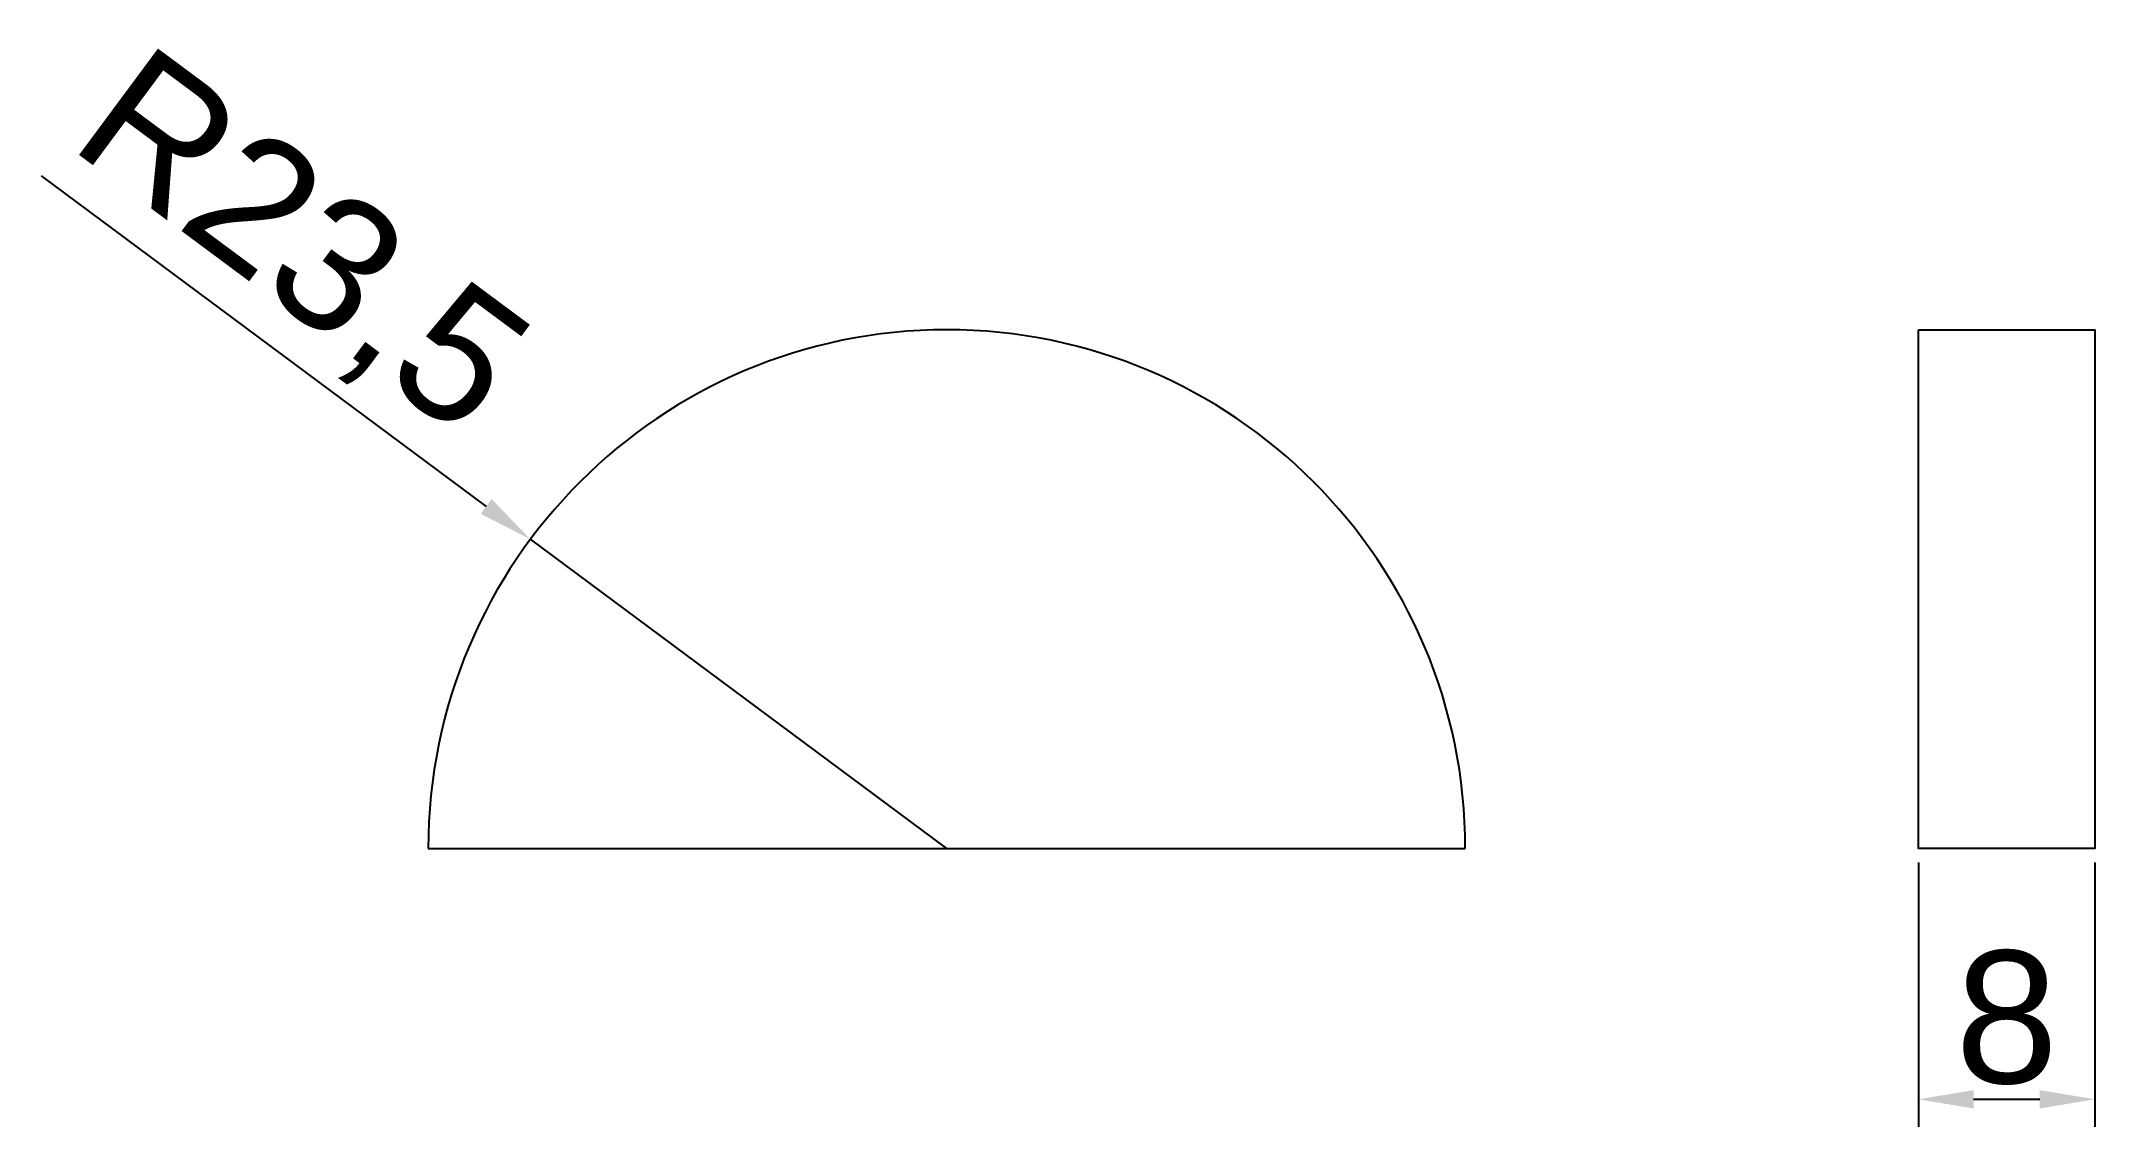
# Model space of a CAD drawing. Header units: millimetres. Extents: x 118.5 to 211.6, y 124.5 to 173.7.
import ezdxf

# ---------------------------------------------------------------- set-up
doc = ezdxf.new("R2010")
doc.units = ezdxf.units.MM
doc.layers.add('Dimensiuni', color=100, linetype='Continuous')
doc.layers.add('Roata modificare inaltime sunet', color=30, linetype='Continuous')
doc.styles.get("Standard").update_dxf_attribs({"font": 'arial.ttf'})
doc.dimstyles.new('ISO-25', dxfattribs={"dimtxt": 2.5, "dimasz": 2.5, "dimexe": 1.25, "dimexo": 0.625, "dimtad": 1, "dimtxsty": 'Standard', "dimcen": 2.5, "dimadec": 0, "dimazin": 0, "dimtfac": 1, "dimtmove": 0, "dimatfit": 3, "dimfxl": 1, "dimarcsym": 0})

# ---------------------------------------------------------------- blocks, each defined once
blk = doc.blocks.new('*D3')
at = {"layer": 'Defpoints', "color": 0, "transparency": 16777216}
for p in [(140.677, 151.138), (159.547, 137.131)]:
    blk.add_point(p, dxfattribs=at)
at = {"layer": 'Dimensiuni', "color": 0, "lineweight": -2, "transparency": 16777216}
for p, q in [((118.497, 167.601), (138.67, 152.628)), ((159.547, 137.131), (140.677, 151.138))]:
    blk.add_line(p, q, dxfattribs=at)
at = {"layer": 'Dimensiuni', "color": 0, "transparency": 16777216}
blk.add_solid([(138.918, 152.962), (138.421, 152.293), (140.677, 151.138)], dxfattribs=at)
at = {"layer": 'Dimensiuni', "color": 0, "transparency": 16777216, "insert": (130.101, 164.257), "char_height": 6, "attachment_point": 5, "rotation": 323.4148}
blk.add_mtext('R23,5', dxfattribs=at)
blk = doc.blocks.new('*D4')
at = {"layer": 'Defpoints', "color": 0, "transparency": 16777216}
for p in [(203.582, 137.131), (211.582, 137.131), (211.582, 125.773)]:
    blk.add_point(p, dxfattribs=at)
at = {"layer": 'Dimensiuni', "color": 0, "lineweight": -2, "transparency": 16777216}
for p, q in [((203.582, 136.506), (203.582, 124.523)), ((211.582, 136.506), (211.582, 124.523)), ((206.082, 125.773), (209.082, 125.773))]:
    blk.add_line(p, q, dxfattribs=at)
at = {"layer": 'Dimensiuni', "color": 0, "transparency": 16777216}
for points in [[(206.082, 126.189), (206.082, 125.356), (203.582, 125.773)], [(209.082, 126.189), (209.082, 125.356), (211.582, 125.773)]]:
    blk.add_solid(points, dxfattribs=at)
at = {"layer": 'Dimensiuni', "color": 0, "transparency": 16777216, "insert": (207.582, 129.461), "char_height": 6, "attachment_point": 5}
blk.add_mtext('8', dxfattribs=at)

msp = doc.modelspace()

# ---------------------------------------------------------------- linework, layer by layer
at = {"layer": 'Roata modificare inaltime sunet'}
msp.add_line((136.047, 137.131), (183.047, 137.131), dxfattribs=at)
msp.add_lwpolyline([(203.582, 160.631), (211.582, 160.631), (211.582, 137.131), (203.582, 137.131)], close=True, dxfattribs=at)
msp.add_arc((159.547, 137.131), 23.5, 0, 180, dxfattribs=at)

# ---------------------------------------------------------------- dimensions: what is measured, and where the dimension line sits
at = {"layer": 'Dimensiuni'}
dim = msp.add_radius_dim(center=(159.547, 137.131), mpoint=(140.677, 151.138), dimstyle='ISO-25', override={"dimtxt": 6}, dxfattribs=at)
dim.commit()
dim.dimension.update_dxf_attribs({"geometry": '*D3', "text_midpoint": (130.101, 164.257)})
dim = msp.add_linear_dim(base=(211.582, 125.773), p1=(203.582, 137.131), p2=(211.582, 137.131), dimstyle='ISO-25', override={"dimtxt": 6}, dxfattribs=at)
dim.commit()
dim.dimension.update_dxf_attribs({"geometry": '*D4', "text_midpoint": (207.582, 129.461)})

doc.saveas('drawing.dxf')
